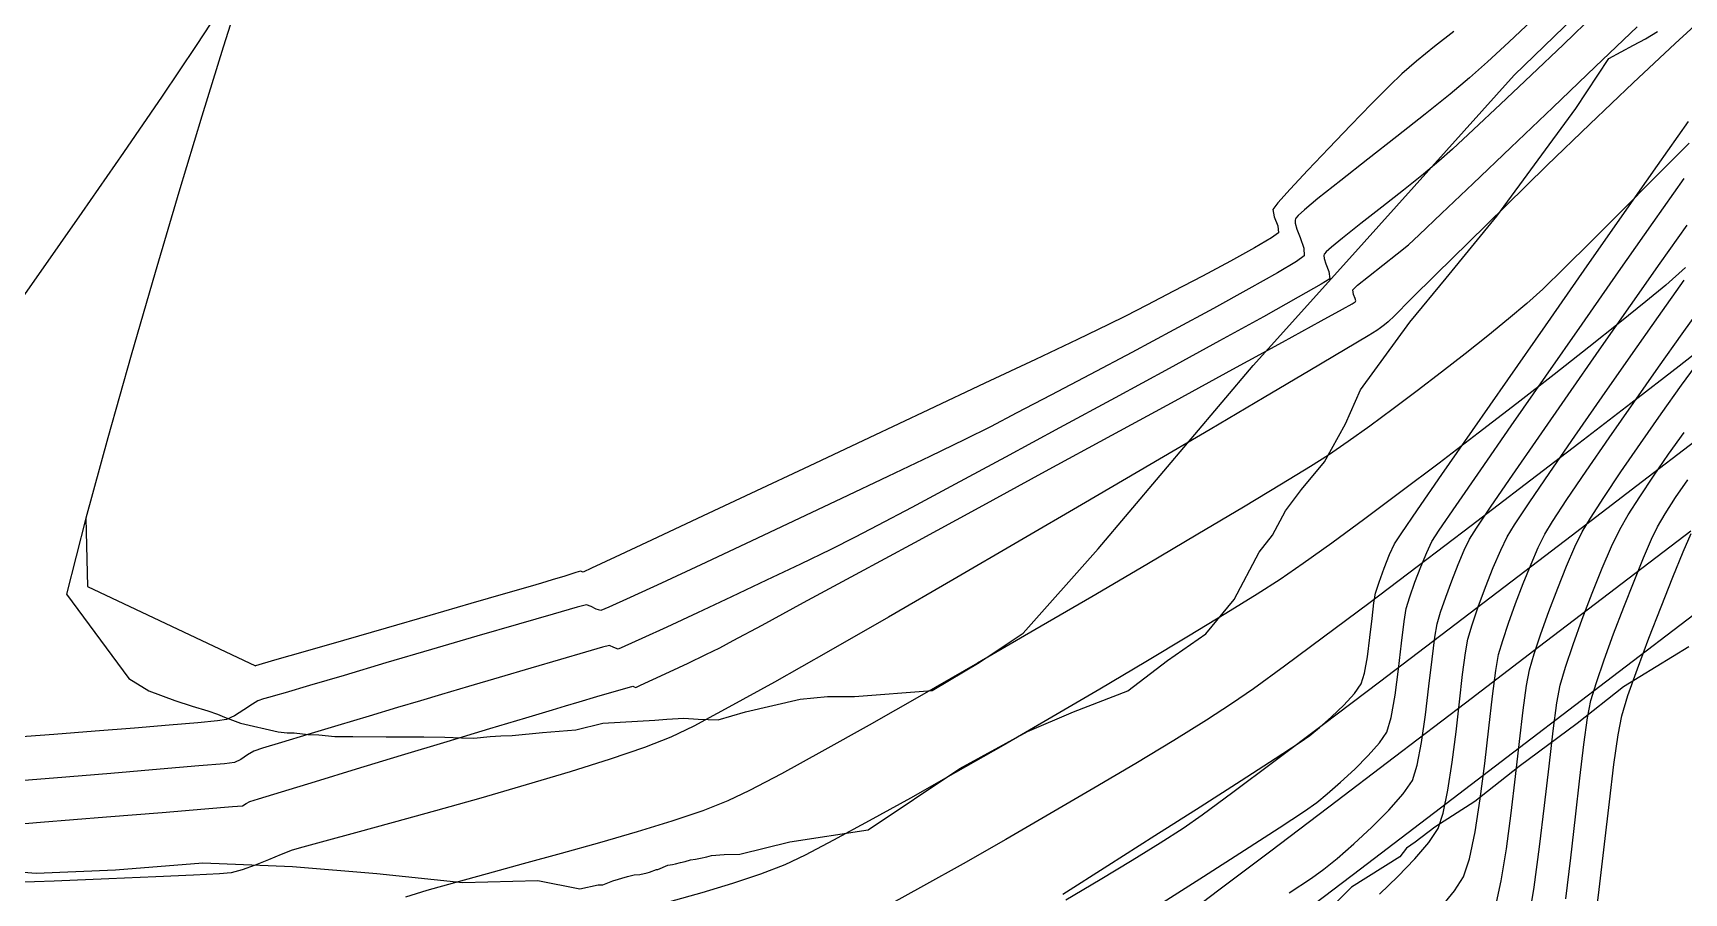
# Model space of a CAD drawing. Header units: metres. Extents: x 708868 to 711043, y 5411316 to 5413138.
# Drawn here: x 709149.2 to 709204.4, y 5411971.6 to 5412000.4 of the extents above; entities that cross this region are included whole.
import ezdxf

# ---------------------------------------------------------------- set-up
doc = ezdxf.new("R2010")
doc.units = ezdxf.units.M
for name, color, linetype in [('Rionegro 2010_Contours', 7, 'Continuous'), ('Rionegro 2014_Contours', 7, 'Continuous'), ('Rionegro 2018_Contours', 7, 'Continuous')]:
    doc.layers.add(name, color=color, linetype=linetype)

msp = doc.modelspace()

# ---------------------------------------------------------------- linework, layer by layer
at = {"layer": 'Rionegro 2010_Contours'}
msp.add_polyline3d([(709155.63, 5412001.45, 239), (709154.672, 5411999.993, 239), (709153.527, 5411998.294, 239), (709152.237, 5411996.412, 239), (709150.844, 5411994.406, 239), (709149.392, 5411992.332, 239), (709147.922, 5411990.249, 239)], dxfattribs=at)
at = {"layer": 'Rionegro 2014_Contours'}
for points in [[(709156.206, 5412001.945, 239), (709155.575, 5411999.938, 239), (709154.861, 5411997.627, 239), (709154.092, 5411995.087, 239), (709153.292, 5411992.396, 239), (709152.489, 5411989.63, 239), (709151.709, 5411986.865, 239), (709150.978, 5411984.177, 239), (709150.324, 5411981.643, 239), (709152.409, 5411978.824, 239), (709153.085, 5411978.408, 239), (709153.958, 5411978.088, 239), (709154.537, 5411977.892, 239), (709155.056, 5411977.737, 239), (709155.379, 5411977.63, 239), (709155.619, 5411977.527, 239), (709156.155, 5411977.321, 239), (709157.412, 5411977.039, 239), (709157.412, 5411977.039, 239), (709157.708, 5411977.002, 239), (709157.941, 5411977.006, 239), (709158.412, 5411976.952, 239), (709158.772, 5411976.931, 239), (709159.311, 5411976.877, 239), (709159.913, 5411976.882, 239), (709161.023, 5411976.865, 239), (709162.287, 5411976.866, 239), (709162.989, 5411976.858, 239), (709163.542, 5411976.841, 239), (709163.961, 5411976.83, 239), (709164.501, 5411976.878, 239), (709164.856, 5411976.899, 239), (709165.234, 5411976.916, 239), (709166.249, 5411977.017, 239), (709167.363, 5411977.098, 239), (709168.273, 5411977.33, 239), (709170.006, 5411977.431, 239), (709170.006, 5411977.431, 239), (709170.006, 5411977.431, 239), (709170.412, 5411977.464, 239), (709170.987, 5411977.498, 239), (709171.46, 5411977.464, 239), (709172.125, 5411977.434, 239), (709173.042, 5411977.703, 239), (709174.876, 5411978.126, 239), (709175.786, 5411978.221, 239), (709176.696, 5411978.221, 239), (709179.291, 5411978.423, 239), (709180.866, 5411979.351, 239), (709182.337, 5411980.339, 239), (709184.839, 5411983.156, 239), (709190.03, 5411989.289, 239), (709193.155, 5411992.757, 239), (709193.155, 5411992.757, 239), (709193.155, 5411992.757, 239), (709193.155, 5411992.757, 239), (709193.155, 5411992.757, 239), (709193.155, 5411992.757, 239), (709193.155, 5411992.757, 239), (709193.155, 5411992.757, 239), (709193.155, 5411992.757, 239), (709193.155, 5411992.757, 239), (709193.155, 5411992.757, 239), (709193.155, 5411992.757, 239), (709193.155, 5411992.757, 239), (709193.155, 5411992.757, 239), (709193.155, 5411992.757, 239), (709193.155, 5411992.757, 239), (709193.155, 5411992.757, 239), (709193.155, 5411992.757, 239), (709193.155, 5411992.757, 239), (709198.756, 5411998.999, 239), (709204.111, 5412004.177, 239)], [(709146.64, 5411972.523, 238), (709149.31, 5411972.309, 238), (709151.964, 5411972.418, 238), (709154.892, 5411972.658, 238), (709157.891, 5411972.538, 238), (709160.71, 5411972.298, 238), (709163.588, 5411971.999, 238), (709166.092, 5411972.059, 238), (709167.502, 5411971.781, 238), (709168.118, 5411971.925, 238), (709168.275, 5411971.925, 238), (709168.602, 5411972.056, 238), (709169.1, 5411972.2, 238), (709169.323, 5411972.252, 238), (709169.506, 5411972.265, 238), (709169.754, 5411972.326, 238), (709169.83, 5411972.339, 238), (709170.064, 5411972.429, 238), (709170.117, 5411972.435, 238), (709170.451, 5411972.579, 238), (709170.607, 5411972.601, 238), (709170.699, 5411972.622, 238), (709170.87, 5411972.67, 238), (709171.024, 5411972.699, 238), (709171.207, 5411972.757, 238), (709171.368, 5411972.779, 238), (709171.544, 5411972.808, 238), (709171.748, 5411972.86, 238), (709171.902, 5411972.903, 238), (709172.334, 5411972.933, 238), (709172.852, 5411972.949, 238), (709174.532, 5411973.358, 238), (709177.151, 5411973.758, 238), (709180.213, 5411975.81, 238), (709182.475, 5411977.051, 238), (709184.018, 5411977.711, 238), (709185.833, 5411978.412, 238), (709187.167, 5411979.427, 238), (709188.44, 5411980.316, 238), (709189.394, 5411981.466, 238), (709189.394, 5411981.466, 238), (709189.394, 5411981.466, 238), (709189.394, 5411981.466, 238), (709189.394, 5411981.466, 238), (709189.394, 5411981.466, 238), (709189.394, 5411981.466, 238), (709189.394, 5411981.466, 238), (709189.394, 5411981.466, 238), (709189.394, 5411981.466, 238), (709189.394, 5411981.466, 238), (709189.394, 5411981.466, 238), (709189.394, 5411981.466, 238), (709189.394, 5411981.466, 238), (709190.232, 5411983.046, 238), (709190.671, 5411983.61, 238), (709191.11, 5411984.424, 238), (709191.643, 5411985.144, 238), (709192.417, 5411986.071, 238), (709193.113, 5411987.336, 238), (709193.62, 5411988.475, 238), (709195.269, 5411990.741, 238), (709196.483, 5411992.209, 238), (709198.183, 5411994.288, 238), (709200.826, 5411997.878, 238), (709201.925, 5411999.554, 238), (709202.758, 5412000, 238), (709203.154, 5412000.208, 238), (709203.559, 5412000.453, 238)], [(709183.656, 5411971.611, 237), (709185.171, 5411972.57, 237), (709186.736, 5411973.564, 237), (709188.255, 5411974.532, 237), (709189.63, 5411975.413, 237), (709190.765, 5411976.144, 237), (709191.563, 5411976.664, 237), (709191.927, 5411976.912, 237), (709192.244, 5411977.177, 237), (709192.645, 5411977.533, 237), (709193.06, 5411977.929, 237), (709193.417, 5411978.315, 237), (709193.645, 5411978.638, 237), (709193.754, 5411978.996, 237), (709193.85, 5411979.546, 237), (709193.934, 5411980.188, 237), (709194.007, 5411980.824, 237), (709194.07, 5411981.353, 237), (709194.124, 5411981.676, 237), (709194.239, 5411982.043, 237), (709194.408, 5411982.51, 237), (709194.593, 5411982.971, 237), (709194.754, 5411983.319, 237), (709194.978, 5411983.658, 237), (709195.528, 5411984.46, 237), (709196.346, 5411985.642, 237), (709197.371, 5411987.119, 237), (709198.545, 5411988.806, 237), (709199.81, 5411990.619, 237), (709201.106, 5411992.475, 237), (709202.375, 5411994.289, 237), (709203.558, 5411995.977, 237), (709204.595, 5411997.454, 237)], [(709186.897, 5411971.263, 236), (709188.371, 5411972.201, 236), (709189.741, 5411973.079, 236), (709190.9, 5411973.829, 236), (709191.742, 5411974.384, 236), (709192.161, 5411974.676, 236), (709192.51, 5411974.965, 236), (709192.951, 5411975.35, 236), (709193.426, 5411975.788, 236), (709193.88, 5411976.24, 236), (709194.257, 5411976.666, 236), (709194.501, 5411977.025, 236), (709194.65, 5411977.513, 236), (709194.78, 5411978.262, 236), (709194.895, 5411979.137, 236), (709194.994, 5411980.002, 236), (709195.079, 5411980.723, 236), (709195.153, 5411981.163, 236), (709195.271, 5411981.547, 236), (709195.443, 5411982.037, 236), (709195.641, 5411982.559, 236), (709195.84, 5411983.038, 236), (709196.011, 5411983.4, 236), (709196.255, 5411983.776, 236), (709196.821, 5411984.607, 236), (709197.646, 5411985.804, 236), (709198.666, 5411987.275, 236), (709199.816, 5411988.929, 236), (709201.034, 5411990.673, 236), (709202.254, 5411992.418, 236), (709203.414, 5411994.072, 236), (709204.449, 5411995.543, 236)], [(709191.238, 5411971.647, 235), (709191.984, 5411972.145, 235), (709192.395, 5411972.439, 235), (709192.837, 5411972.805, 235), (709193.395, 5411973.292, 235), (709193.996, 5411973.847, 235), (709194.571, 5411974.419, 235), (709195.048, 5411974.958, 235), (709195.357, 5411975.413, 235), (709195.52, 5411975.918, 235), (709195.666, 5411976.683, 235), (709195.796, 5411977.602, 235), (709195.911, 5411978.566, 235), (709196.013, 5411979.467, 235), (709196.103, 5411980.198, 235), (709196.182, 5411980.65, 235), (709196.301, 5411981.043, 235), (709196.471, 5411981.54, 235), (709196.672, 5411982.087, 235), (709196.886, 5411982.629, 235), (709197.091, 5411983.112, 235), (709197.268, 5411983.482, 235), (709197.498, 5411983.843, 235), (709197.995, 5411984.581, 235), (709198.708, 5411985.622, 235), (709199.583, 5411986.889, 235), (709200.568, 5411988.306, 235), (709201.609, 5411989.799, 235), (709202.655, 5411991.292, 235), (709203.651, 5411992.71, 235), (709204.546, 5411993.977, 235)], [(709194.254, 5411971.612, 234), (709194.874, 5411972.203, 234), (709195.443, 5411972.791, 234), (709195.907, 5411973.336, 234), (709196.213, 5411973.8, 234), (709196.386, 5411974.315, 234), (709196.544, 5411975.083, 234), (709196.687, 5411976.019, 234), (709196.816, 5411977.033, 234), (709196.932, 5411978.04, 234), (709197.036, 5411978.951, 234), (709197.129, 5411979.679, 234), (709197.212, 5411980.137, 234), (709197.355, 5411980.613, 234), (709197.561, 5411981.214, 234), (709197.805, 5411981.875, 234), (709198.062, 5411982.531, 234), (709198.31, 5411983.115, 234), (709198.525, 5411983.563, 234), (709198.771, 5411983.957, 234), (709199.267, 5411984.7, 234), (709199.958, 5411985.714, 234), (709200.79, 5411986.921, 234), (709201.71, 5411988.244, 234), (709202.662, 5411989.606, 234), (709203.592, 5411990.929, 234), (709204.447, 5411992.137, 234)], [(709196.315, 5411971.17, 233), (709196.766, 5411971.718, 233), (709197.069, 5411972.187, 233), (709197.272, 5411972.791, 233), (709197.458, 5411973.693, 233), (709197.625, 5411974.791, 233), (709197.776, 5411975.982, 233), (709197.912, 5411977.163, 233), (709198.034, 5411978.232, 233), (709198.143, 5411979.086, 233), (709198.241, 5411979.623, 233), (709198.38, 5411980.091, 233), (709198.576, 5411980.676, 233), (709198.81, 5411981.328, 233), (709199.066, 5411981.999, 233), (709199.325, 5411982.641, 233), (709199.569, 5411983.205, 233), (709199.782, 5411983.644, 233), (709200.043, 5411984.072, 233), (709200.525, 5411984.802, 233), (709201.174, 5411985.759, 233), (709201.937, 5411986.867, 233), (709202.761, 5411988.051, 233), (709203.592, 5411989.235, 233), (709204.379, 5411990.343, 233), (709205.067, 5411991.3, 233)], [(709198.134, 5411971.172, 232), (709198.326, 5411972.05, 232), (709198.501, 5411973.126, 232), (709198.662, 5411974.317, 232), (709198.808, 5411975.541, 232), (709198.941, 5411976.715, 232), (709199.062, 5411977.756, 232), (709199.171, 5411978.582, 232), (709199.27, 5411979.11, 232), (709199.43, 5411979.647, 232), (709199.655, 5411980.318, 232), (709199.924, 5411981.066, 232), (709200.217, 5411981.837, 232), (709200.514, 5411982.574, 232), (709200.795, 5411983.222, 232), (709201.039, 5411983.725, 232), (709201.312, 5411984.184, 232), (709201.76, 5411984.874, 232), (709202.335, 5411985.729, 232), (709202.992, 5411986.683, 232), (709203.683, 5411987.671, 232), (709204.362, 5411988.625, 232), (709204.982, 5411989.48, 232)], [(709199.233, 5411970.627, 231), (709199.432, 5411971.842, 231), (709199.613, 5411973.187, 231), (709199.778, 5411974.568, 231), (709199.928, 5411975.893, 231), (709200.065, 5411977.069, 231), (709200.188, 5411978.001, 231), (709200.299, 5411978.597, 231), (709200.48, 5411979.203, 231), (709200.734, 5411979.96, 231), (709201.037, 5411980.805, 231), (709201.368, 5411981.675, 231), (709201.704, 5411982.507, 231), (709202.021, 5411983.238, 231), (709202.296, 5411983.806, 231), (709202.576, 5411984.29, 231), (709202.961, 5411984.899, 231), (709203.423, 5411985.591, 231), (709203.929, 5411986.323, 231), (709204.448, 5411987.052, 231)], [(709200.485, 5411971.446, 230), (709200.658, 5411972.827, 230), (709200.817, 5411974.199, 230), (709200.962, 5411975.487, 230), (709201.096, 5411976.614, 230), (709201.217, 5411977.505, 230), (709201.329, 5411978.084, 230), (709201.51, 5411978.684, 230), (709201.771, 5411979.447, 230), (709202.086, 5411980.31, 230), (709202.428, 5411981.209, 230), (709202.772, 5411982.079, 230), (709203.092, 5411982.859, 230), (709203.361, 5411983.483, 230), (709203.553, 5411983.887, 230), (709203.81, 5411984.325, 230), (709204.164, 5411984.869, 230), (709204.572, 5411985.463, 230)], [(709201.418, 5411970.234, 229), (709201.61, 5411971.759, 229), (709201.787, 5411973.275, 229), (709201.95, 5411974.699, 229), (709202.099, 5411975.946, 229), (709202.235, 5411976.931, 229), (709202.358, 5411977.571, 229), (709202.569, 5411978.254, 229), (709202.885, 5411979.148, 229), (709203.267, 5411980.164, 229), (709203.675, 5411981.214, 229), (709204.073, 5411982.208, 229), (709204.42, 5411983.058, 229), (709204.679, 5411983.674, 229)]]:
    msp.add_polyline3d(points, dxfattribs=at)
at = {"layer": 'Rionegro 2018_Contours'}
for points in [[(709156.206, 5412001.945, 239), (709155.575, 5411999.938, 239), (709154.861, 5411997.627, 239), (709154.092, 5411995.087, 239), (709153.292, 5411992.396, 239), (709152.489, 5411989.63, 239), (709151.709, 5411986.865, 239), (709150.978, 5411984.177, 239), (709151.027, 5411981.895, 239), (709156.653, 5411979.244, 239)], [(709205.449, 5412001.255, 235), (709204.148, 5412000.062, 235), (709202.745, 5411998.745, 235), (709201.296, 5411997.363, 235), (709199.857, 5411995.973, 235), (709198.483, 5411994.633, 235), (709197.23, 5411993.404, 235), (709196.154, 5411992.341, 235), (709195.309, 5411991.505, 235), (709194.753, 5411990.952, 235), (709194.541, 5411990.743, 235), (709194.424, 5411990.648, 235), (709194.287, 5411990.544, 235), (709194.165, 5411990.456, 235), (709193.879, 5411990.285, 235), (709193.109, 5411989.827, 235), (709191.924, 5411989.125, 235), (709190.393, 5411988.219, 235), (709188.586, 5411987.153, 235), (709186.572, 5411985.968, 235), (709184.42, 5411984.705, 235), (709182.2, 5411983.408, 235), (709179.98, 5411982.117, 235), (709177.83, 5411980.874, 235), (709175.819, 5411979.722, 235), (709174.016, 5411978.702, 235), (709172.491, 5411977.857, 235), (709171.313, 5411977.227, 235), (709170.551, 5411976.856, 235), (709169.67, 5411976.515, 235), (709168.522, 5411976.124, 235), (709167.178, 5411975.701, 235), (709165.708, 5411975.261, 235), (709164.185, 5411974.821, 235), (709162.678, 5411974.396, 235), (709161.258, 5411974.004, 235), (709159.998, 5411973.659, 235), (709158.967, 5411973.378, 235), (709158.236, 5411973.178, 235), (709157.877, 5411973.074, 235), (709157.507, 5411972.936, 235), (709157.082, 5411972.761, 235), (709156.638, 5411972.579, 235), (709156.21, 5411972.421, 235), (709155.834, 5411972.317, 235), (709155.443, 5411972.284, 235), (709154.58, 5411972.238, 235), (709153.322, 5411972.182, 235), (709151.743, 5411972.118, 235), (709149.92, 5411972.046, 235), (709147.93, 5411971.97, 235)], [(709146.973, 5411973.808, 236), (709149.459, 5411974.01, 236), (709151.671, 5411974.19, 236), (709153.532, 5411974.342, 236), (709154.962, 5411974.459, 236), (709155.882, 5411974.536, 236), (709156.214, 5411974.565, 236), (709156.337, 5411974.635, 236), (709156.459, 5411974.71, 236), (709156.753, 5411974.801, 236), (709157.523, 5411975.035, 236), (709158.654, 5411975.378, 236), (709160.031, 5411975.795, 236), (709161.539, 5411976.251, 236), (709163.063, 5411976.712, 236), (709164.489, 5411977.143, 236), (709165.7, 5411977.509, 236), (709166.583, 5411977.775, 236), (709167.023, 5411977.907, 236), (709167.485, 5411978.044, 236), (709168.069, 5411978.215, 236), (709168.647, 5411978.383, 236), (709169.09, 5411978.512, 236), (709169.27, 5411978.563, 236), (709169.321, 5411978.541, 236), (709169.372, 5411978.521, 236), (709169.532, 5411978.593, 236), (709169.942, 5411978.782, 236), (709170.506, 5411979.044, 236), (709171.131, 5411979.338, 236), (709171.723, 5411979.621, 236), (709172.188, 5411979.85, 236), (709172.634, 5411980.087, 236), (709173.597, 5411980.605, 236), (709174.989, 5411981.357, 236), (709176.721, 5411982.295, 236), (709178.707, 5411983.371, 236), (709180.857, 5411984.539, 236), (709183.085, 5411985.749, 236), (709185.302, 5411986.955, 236), (709187.42, 5411988.108, 236), (709189.352, 5411989.162, 236), (709191.009, 5411990.068, 236), (709192.304, 5411990.779, 236), (709193.02, 5411991.176, 236), (709193.34, 5411991.356, 236), (709193.44, 5411991.416, 236), (709193.454, 5411991.426, 236), (709193.459, 5411991.454, 236), (709193.444, 5411991.529, 236), (709193.391, 5411991.667, 236), (709193.361, 5411991.821, 236), (709193.521, 5411991.971, 236), (709193.892, 5411992.268, 236), (709194.37, 5411992.641, 236), (709194.849, 5411993.019, 236), (709195.223, 5411993.329, 236), (709195.58, 5411993.661, 236), (709196.33, 5411994.371, 236), (709197.384, 5411995.373, 236), (709198.655, 5411996.584, 236), (709200.052, 5411997.918, 236), (709201.487, 5411999.291, 236), (709202.872, 5412000.619, 236)], [(709201.476, 5412001.044, 237), (709200.41, 5412000.025, 237), (709199.331, 5411998.999, 237), (709198.306, 5411998.032, 237), (709197.404, 5411997.186, 237), (709196.695, 5411996.528, 237), (709196.246, 5411996.12, 237), (709195.725, 5411995.683, 237), (709195.063, 5411995.153, 237), (709194.338, 5411994.586, 237), (709193.63, 5411994.034, 237), (709193.019, 5411993.55, 237), (709192.653, 5411993.25, 237), (709192.476, 5411993.093, 237), (709192.415, 5411993.027, 237), (709192.403, 5411993.007, 237), (709192.396, 5411992.968, 237), (709192.407, 5411992.869, 237), (709192.465, 5411992.69, 237), (709192.564, 5411992.435, 237), (709192.595, 5411992.191, 237), (709192.307, 5411992.007, 237), (709191.538, 5411991.568, 237), (709190.375, 5411990.921, 237), (709188.908, 5411990.113, 237), (709187.222, 5411989.191, 237), (709185.407, 5411988.204, 237), (709183.55, 5411987.198, 237), (709181.739, 5411986.221, 237), (709180.062, 5411985.32, 237), (709178.607, 5411984.542, 237), (709177.461, 5411983.935, 237), (709176.713, 5411983.546, 237), (709175.895, 5411983.139, 237), (709174.881, 5411982.648, 237), (709173.748, 5411982.107, 237), (709172.574, 5411981.552, 237), (709171.436, 5411981.018, 237), (709170.41, 5411980.541, 237), (709169.575, 5411980.156, 237), (709169.008, 5411979.899, 237), (709168.786, 5411979.805, 237), (709168.643, 5411979.862, 237), (709168.498, 5411979.923, 237), (709168.266, 5411979.863, 237), (709167.688, 5411979.699, 237), (709166.857, 5411979.458, 237), (709165.866, 5411979.168, 237), (709164.809, 5411978.857, 237), (709163.779, 5411978.553, 237), (709162.869, 5411978.284, 237), (709162.173, 5411978.078, 237), (709161.405, 5411977.849, 237), (709160.449, 5411977.564, 237), (709159.411, 5411977.253, 237), (709158.4, 5411976.949, 237), (709157.522, 5411976.683, 237), (709156.885, 5411976.486, 237), (709156.597, 5411976.39, 237), (709156.388, 5411976.268, 237), (709156.157, 5411976.115, 237), (709155.946, 5411976.007, 237), (709155.614, 5411975.971, 237), (709154.758, 5411975.894, 237), (709153.464, 5411975.783, 237), (709151.815, 5411975.646, 237), (709149.894, 5411975.488, 237), (709147.785, 5411975.317, 237)], [(709199.351, 5412000.821, 238), (709198.578, 5412000.1, 238), (709197.867, 5411999.447, 238), (709197.268, 5411998.91, 238), (709196.62, 5411998.365, 238), (709195.781, 5411997.691, 238), (709194.835, 5411996.948, 238), (709193.867, 5411996.191, 238), (709192.96, 5411995.48, 238), (709192.198, 5411994.872, 238), (709191.749, 5411994.498, 238), (709191.535, 5411994.302, 238), (709191.46, 5411994.22, 238), (709191.445, 5411994.194, 238), (709191.436, 5411994.15, 238), (709191.439, 5411994.045, 238), (709191.488, 5411993.853, 238), (709191.597, 5411993.566, 238), (709191.724, 5411993.216, 238), (709191.736, 5411992.957, 238), (709191.482, 5411992.771, 238), (709190.838, 5411992.388, 238), (709189.885, 5411991.851, 238), (709188.703, 5411991.2, 238), (709187.37, 5411990.477, 238), (709185.966, 5411989.724, 238), (709184.571, 5411988.982, 238), (709183.265, 5411988.294, 238), (709182.127, 5411987.7, 238), (709181.237, 5411987.242, 238), (709180.381, 5411986.817, 238), (709179.211, 5411986.249, 238), (709177.81, 5411985.578, 238), (709176.262, 5411984.841, 238), (709174.647, 5411984.077, 238), (709173.049, 5411983.325, 238), (709171.551, 5411982.624, 238), (709170.234, 5411982.011, 238), (709169.182, 5411981.525, 238), (709168.476, 5411981.205, 238), (709168.2, 5411981.089, 238), (709168.05, 5411981.137, 238), (709167.879, 5411981.23, 238), (709167.727, 5411981.284, 238), (709167.408, 5411981.202, 238), (709166.61, 5411980.976, 238), (709165.452, 5411980.64, 238), (709164.054, 5411980.232, 238), (709162.536, 5411979.787, 238), (709161.016, 5411979.339, 238), (709159.615, 5411978.926, 238), (709158.453, 5411978.583, 238), (709157.649, 5411978.345, 238), (709157.323, 5411978.249, 238), (709157.134, 5411978.196, 238), (709156.919, 5411978.136, 238), (709156.735, 5411978.071, 238), (709156.549, 5411977.959, 238), (709156.264, 5411977.771, 238), (709155.95, 5411977.577, 238), (709155.678, 5411977.449, 238), (709155.381, 5411977.406, 238), (709154.719, 5411977.34, 238), (709153.767, 5411977.256, 238), (709152.599, 5411977.16, 238), (709151.289, 5411977.055, 238), (709149.91, 5411976.949, 238), (709148.536, 5411976.847, 238)], [(709196.737, 5412000.462, 239), (709196.095, 5411999.954, 239), (709195.497, 5411999.467, 239), (709195.008, 5411999.042, 239), (709194.588, 5411998.636, 239), (709193.993, 5411998.038, 239), (709193.293, 5411997.321, 239), (709192.559, 5411996.558, 239), (709191.862, 5411995.823, 239), (709191.271, 5411995.187, 239), (709190.858, 5411994.725, 239), (709190.692, 5411994.509, 239), (709190.733, 5411994.259, 239), (709190.849, 5411993.955, 239), (709190.876, 5411993.723, 239), (709190.644, 5411993.556, 239), (709190.074, 5411993.225, 239), (709189.269, 5411992.782, 239), (709188.333, 5411992.28, 239), (709187.368, 5411991.77, 239), (709186.477, 5411991.306, 239), (709185.762, 5411990.939, 239), (709185.184, 5411990.656, 239), (709184.149, 5411990.161, 239), (709182.743, 5411989.493, 239), (709181.054, 5411988.694, 239), (709179.17, 5411987.805, 239), (709177.18, 5411986.867, 239), (709175.17, 5411985.921, 239), (709173.228, 5411985.008, 239), (709171.442, 5411984.169, 239), (709169.9, 5411983.445, 239), (709168.689, 5411982.877, 239), (709167.898, 5411982.506, 239), (709167.614, 5411982.373, 239), (709167.53, 5411982.408, 239), (709167.372, 5411982.36, 239), (709167.005, 5411982.247, 239), (709166.572, 5411982.115, 239), (709166.221, 5411982.009, 239), (709165.841, 5411981.899, 239), (709165.013, 5411981.659, 239), (709163.855, 5411981.324, 239), (709162.487, 5411980.929, 239), (709161.027, 5411980.507, 239), (709159.595, 5411980.094, 239), (709158.31, 5411979.723, 239), (709157.289, 5411979.428, 239), (709156.653, 5411979.244, 239)], [(709204.613, 5411996.723, 234), (709203.454, 5411995.565, 234), (709202.35, 5411994.455, 234), (709201.337, 5411993.435, 234), (709200.449, 5411992.55, 234), (709199.72, 5411991.844, 234), (709199.187, 5411991.359, 234), (709198.573, 5411990.848, 234), (709197.877, 5411990.283, 234), (709197.122, 5411989.682, 234), (709196.328, 5411989.062, 234), (709195.517, 5411988.44, 234), (709194.712, 5411987.835, 234), (709193.934, 5411987.264, 234), (709193.205, 5411986.745, 234), (709192.546, 5411986.294, 234), (709191.946, 5411985.913, 234), (709190.98, 5411985.322, 234), (709189.705, 5411984.554, 234), (709188.183, 5411983.647, 234), (709186.473, 5411982.636, 234), (709184.634, 5411981.556, 234), (709182.727, 5411980.443, 234), (709180.81, 5411979.333, 234), (709178.944, 5411978.262, 234), (709177.187, 5411977.264, 234), (709175.601, 5411976.376, 234), (709174.244, 5411975.633, 234), (709173.177, 5411975.07, 234), (709172.458, 5411974.725, 234), (709171.613, 5411974.396, 234), (709170.582, 5411974.048, 234), (709169.416, 5411973.688, 234), (709168.164, 5411973.324, 234), (709166.877, 5411972.965, 234), (709165.605, 5411972.617, 234), (709164.398, 5411972.29, 234), (709163.308, 5411971.99, 234), (709162.383, 5411971.727, 234), (709161.675, 5411971.507, 234)], [(709204.497, 5411992.571, 233), (709203.833, 5411991.975, 233), (709203.167, 5411991.424, 233), (709202.297, 5411990.723, 233), (709201.263, 5411989.902, 233), (709200.102, 5411988.991, 233), (709198.854, 5411988.022, 233), (709197.557, 5411987.023, 233), (709196.251, 5411986.027, 233), (709194.973, 5411985.062, 233), (709193.763, 5411984.16, 233), (709192.66, 5411983.351, 233), (709191.701, 5411982.665, 233), (709190.927, 5411982.133, 233), (709190.158, 5411981.637, 233), (709189.12, 5411980.993, 233), (709187.864, 5411980.231, 233), (709186.44, 5411979.379, 233), (709184.898, 5411978.467, 233), (709183.289, 5411977.526, 233), (709181.663, 5411976.585, 233), (709180.07, 5411975.673, 233), (709178.56, 5411974.82, 233), (709177.185, 5411974.056, 233), (709175.993, 5411973.41, 233), (709175.036, 5411972.913, 233), (709174.364, 5411972.593, 233), (709173.55, 5411972.276, 233), (709172.612, 5411971.962, 233), (709171.584, 5411971.652, 233), (709170.502, 5411971.348, 233)], [(709205.72, 5411990.396, 232), (709204.276, 5411989.271, 232), (709202.66, 5411988.02, 232), (709200.926, 5411986.684, 232), (709199.128, 5411985.306, 232), (709197.321, 5411983.926, 232), (709195.558, 5411982.587, 232), (709193.895, 5411981.331, 232), (709192.383, 5411980.199, 232), (709191.079, 5411979.234, 232), (709190.036, 5411978.477, 232), (709189.308, 5411977.971, 232), (709188.463, 5411977.426, 232), (709187.374, 5411976.752, 232), (709186.1, 5411975.981, 232), (709184.699, 5411975.149, 232), (709183.23, 5411974.289, 232), (709181.751, 5411973.436, 232), (709180.322, 5411972.623, 232), (709179.001, 5411971.885, 232), (709177.846, 5411971.256, 232)], [(709204.995, 5411986.896, 231), (709202.864, 5411985.261, 231), (709200.667, 5411983.58, 231), (709198.462, 5411981.896, 231), (709196.307, 5411980.254, 231), (709194.261, 5411978.7, 231), (709192.38, 5411977.279, 231), (709190.725, 5411976.034, 231), (709189.352, 5411975.011, 231), (709188.321, 5411974.254, 231), (709187.689, 5411973.809, 231), (709186.922, 5411973.314, 231), (709185.978, 5411972.73, 231), (709184.908, 5411972.085, 231), (709183.762, 5411971.408, 231)], [(709204.67, 5411983.751, 230), (709202.143, 5411981.82, 230), (709199.611, 5411979.887, 230), (709197.131, 5411977.996, 230), (709194.76, 5411976.191, 230), (709192.557, 5411974.517, 230), (709190.579, 5411973.017, 230), (709188.884, 5411971.736, 230), (709187.529, 5411970.718, 230)], [(709205.011, 5411981.132, 229), (709202.055, 5411978.876, 229), (709199.13, 5411976.644, 229), (709196.297, 5411974.485, 229), (709193.622, 5411972.446, 229), (709191.169, 5411970.577, 229)], [(709204.605, 5411979.882, 228), (709202.416, 5411978.544, 228), (709200.867, 5411977.319, 228), (709198.926, 5411975.88, 228), (709197.446, 5411974.712, 228), (709196.103, 5411973.853, 228), (709195.452, 5411973.352, 228), (709195.161, 5411973.141, 228), (709194.932, 5411972.852, 228), (709194.932, 5411972.852, 228), (709194.932, 5411972.852, 228), (709194.932, 5411972.852, 228), (709193.316, 5411971.843, 228), (709192.594, 5411971.121, 228)]]:
    msp.add_polyline3d(points, dxfattribs=at)

doc.saveas('drawing.dxf')
